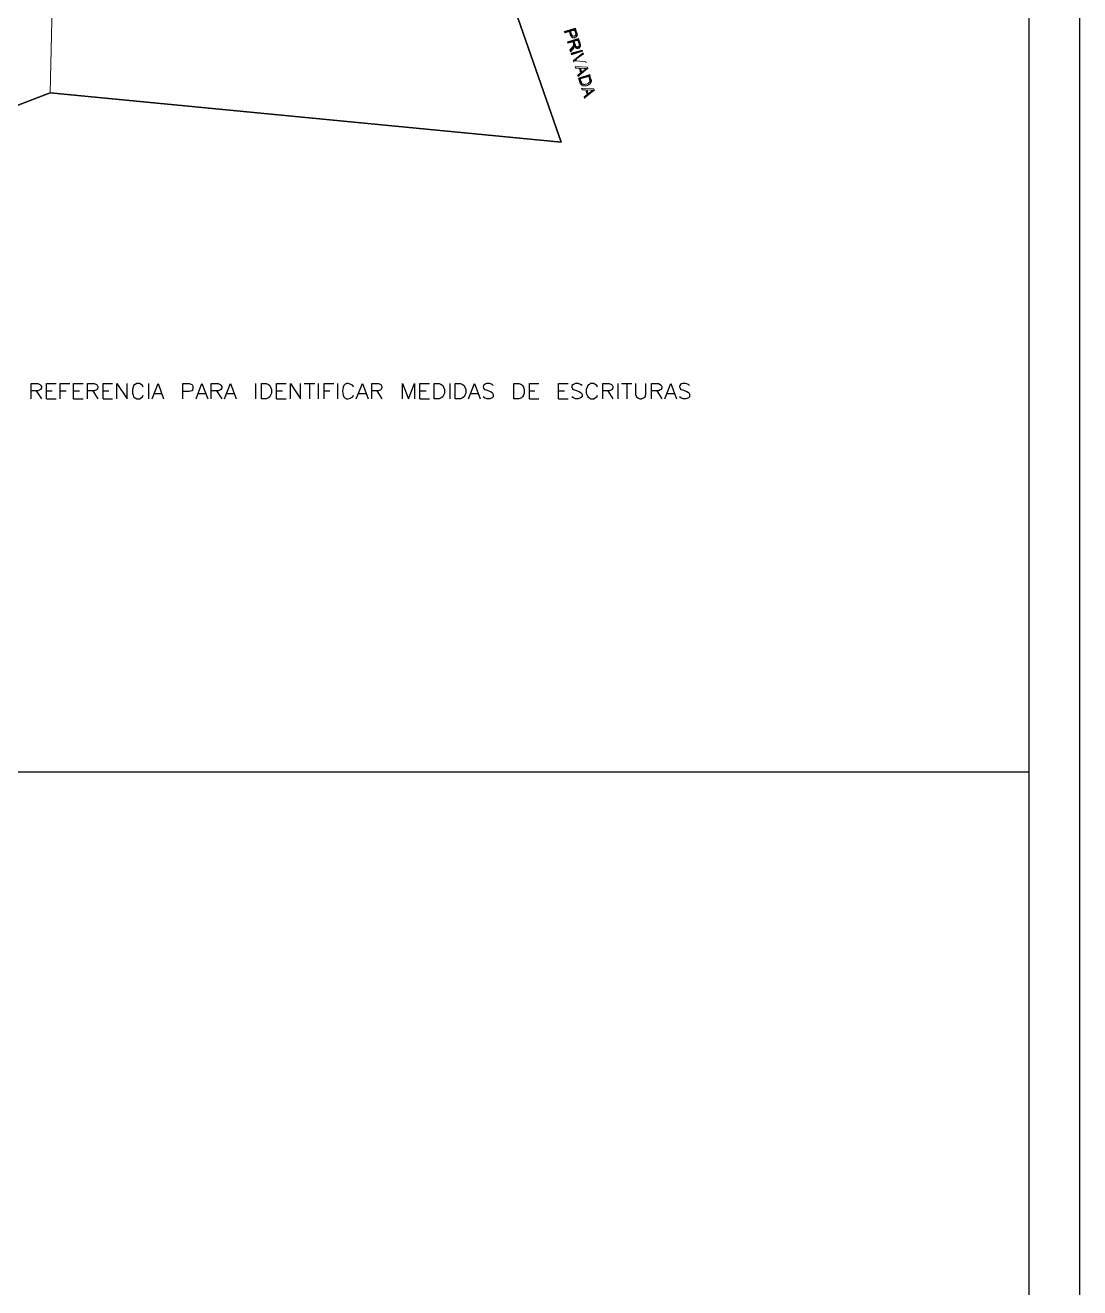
# Model space of a CAD drawing. Header units: inches. Extents: x 5 to 295, y 10 to 227.
# Drawn here: x 274.07 to 294.86, y 175.64 to 200.53 of the extents above; entities that cross this region are included whole.
import ezdxf

# ---------------------------------------------------------------- set-up
doc = ezdxf.new("R2010")
doc.units = ezdxf.units.IN
doc.header["$MEASUREMENT"] = 0
doc.layers.add('1- 1', color=1, linetype='Continuous')
doc.layers.add('1- 3', color=3, linetype='Continuous')

msp = doc.modelspace()

# ---------------------------------------------------------------- hatches: boundary and pattern name
at = {"layer": '1- 3'}
for points in [[(284.942, 200.384), (284.918, 200.471), (284.697, 200.4), (284.713, 200.376), (284.799, 200.4), (284.815, 200.344), (284.815, 200.336), (284.823, 200.336), (284.823, 200.321), (284.831, 200.313), (284.831, 200.305), (284.839, 200.305), (284.839, 200.297), (284.847, 200.289), (284.855, 200.289), (284.855, 200.281), (284.823, 200.408), (284.902, 200.431), (284.918, 200.376), (284.942, 200.305), (284.95, 200.313), (284.95, 200.336), (284.957, 200.336), (284.95, 200.344), (284.95, 200.376)], [(285.013, 200.171), (284.981, 200.265), (284.76, 200.202), (284.768, 200.171), (284.871, 200.202), (284.878, 200.163), (284.894, 200.115), (284.902, 200.115), (284.902, 200.1), (284.91, 200.092), (284.918, 200.084), (284.926, 200.084), (284.926, 200.076), (284.934, 200.076), (284.894, 200.21), (284.965, 200.226), (285.013, 200.1), (285.013, 200.107), (285.021, 200.115), (285.021, 200.147), (285.013, 200.155), (285.013, 200.163)], [(284.894, 200.115), (284.878, 200.163), (284.878, 200.155), (284.886, 200.147), (284.886, 200.139), (284.878, 200.131), (284.878, 200.123), (284.871, 200.115), (284.871, 200.107), (284.863, 200.107), (284.863, 200.1), (284.855, 200.1), (284.855, 200.092), (284.847, 200.084), (284.807, 200.044), (284.823, 200.005), (284.871, 200.06), (284.878, 200.068), (284.878, 200.076), (284.886, 200.084), (284.886, 200.092), (284.894, 200.092), (284.894, 200.107)], [(285.013, 200.1), (284.989, 200.163), (284.989, 200.115), (284.981, 200.107), (284.973, 200.107), (284.965, 200.1), (284.942, 200.1), (284.934, 200.107), (284.926, 200.115), (284.926, 200.123), (284.918, 200.123), (284.918, 200.139), (284.91, 200.147), (284.894, 200.21), (284.934, 200.076), (284.942, 200.076), (284.942, 200.068), (284.965, 200.068), (284.973, 200.076), (284.989, 200.076), (284.997, 200.084), (285.005, 200.084), (285.005, 200.092)], [(284.831, 199.973), (285.052, 200.036), (285.06, 200.013), (284.839, 199.942)], [(285.076, 199.949), (285.068, 199.981), (284.878, 199.831), (284.902, 199.823), (284.91, 199.823), (284.918, 199.831), (284.926, 199.839), (284.934, 199.839), (284.934, 199.847)], [(285.163, 199.665), (285.139, 199.673), (285.131, 199.673), (285.131, 199.665), (285.115, 199.665), (285.115, 199.657), (285.108, 199.657), (285.1, 199.649), (285.092, 199.641), (285.044, 199.602), (285.021, 199.681), (285.021, 199.586), (284.965, 199.539), (284.973, 199.507)], [(285.218, 199.476), (285.202, 199.554), (284.981, 199.483), (285.005, 199.404), (285.005, 199.397), (285.013, 199.389), (285.013, 199.373), (285.021, 199.373), (285.021, 199.365), (285.029, 199.357), (285.036, 199.349), (285.044, 199.341), (285.052, 199.341), (285.013, 199.468), (285.179, 199.515), (285.218, 199.397), (285.226, 199.397), (285.226, 199.42), (285.234, 199.42), (285.234, 199.436), (285.226, 199.444), (285.226, 199.468)], [(285.297, 199.239), (285.265, 199.246), (285.258, 199.246), (285.25, 199.239), (285.242, 199.231), (285.234, 199.231), (285.234, 199.223), (285.226, 199.223), (285.171, 199.175), (285.147, 199.254), (285.147, 199.16), (285.092, 199.112), (285.1, 199.081)]]:
    msp.add_hatch(color=256, dxfattribs=at).paths.add_polyline_path(points)

# ---------------------------------------------------------------- linework, layer by layer
at = {"layer": '1- 1', "lineweight": 25}
msp.add_lwpolyline([(4.72, 226.632), (4.72, 11.529), (294.863, 11.529), (294.863, 226.632), (4.72, 226.632)], dxfattribs=at)
at = {"layer": '1- 3', "lineweight": 25}
for points in [[(251.34, 185.803), (251.34, 221.6), (293.859, 221.6), (293.859, 185.803), (251.34, 185.803)], [(282.833, 203.393), (284.634, 198.219), (274.562, 199.191), (268.346, 196.813)], [(274.183, 193.164), (274.183, 193.464), (274.318, 193.464), (274.357, 193.449), (274.373, 193.433), (274.389, 193.409), (274.389, 193.378), (274.373, 193.346), (274.357, 193.338), (274.318, 193.322), (274.183, 193.322)], [(274.491, 193.164), (274.491, 193.464), (274.681, 193.464)], [(274.76, 193.164), (274.76, 193.464), (274.95, 193.464)], [(275.021, 193.164), (275.021, 193.464), (275.21, 193.464)], [(275.297, 193.164), (275.297, 193.464), (275.431, 193.464), (275.471, 193.449), (275.487, 193.433), (275.502, 193.409), (275.502, 193.378), (275.487, 193.346), (275.471, 193.338), (275.431, 193.322), (275.297, 193.322)], [(275.605, 193.164), (275.605, 193.464), (275.787, 193.464)], [(275.874, 193.164), (275.874, 193.464), (276.079, 193.164), (276.079, 193.464)], [(276.395, 193.393), (276.379, 193.425), (276.356, 193.449), (276.324, 193.464), (276.269, 193.464), (276.237, 193.449), (276.205, 193.425), (276.198, 193.393), (276.182, 193.346), (276.182, 193.275), (276.198, 193.235), (276.205, 193.204), (276.237, 193.18), (276.269, 193.164), (276.324, 193.164), (276.356, 193.18), (276.379, 193.204), (276.395, 193.235)], [(276.498, 193.464), (276.498, 193.164)], [(276.569, 193.164), (276.687, 193.464), (276.798, 193.164)], [(277.177, 193.164), (277.177, 193.464), (277.303, 193.464), (277.351, 193.449), (277.367, 193.433), (277.374, 193.409), (277.374, 193.362), (277.367, 193.338), (277.351, 193.322), (277.303, 193.306), (277.177, 193.306)], [(277.438, 193.164), (277.548, 193.464), (277.667, 193.164)], [(277.738, 193.164), (277.738, 193.464), (277.872, 193.464), (277.912, 193.449), (277.927, 193.433), (277.943, 193.409), (277.943, 193.378), (277.927, 193.346), (277.912, 193.338), (277.872, 193.322), (277.738, 193.322)], [(277.998, 193.164), (278.117, 193.464), (278.228, 193.164)], [(278.607, 193.464), (278.607, 193.164)], [(278.725, 193.164), (278.725, 193.464), (278.82, 193.464), (278.867, 193.449), (278.891, 193.425), (278.907, 193.393), (278.923, 193.346), (278.923, 193.275), (278.907, 193.235), (278.891, 193.204), (278.867, 193.18), (278.82, 193.164), (278.725, 193.164)], [(279.025, 193.164), (279.025, 193.464), (279.215, 193.464)], [(279.302, 193.164), (279.302, 193.464), (279.499, 193.164), (279.499, 193.464)], [(279.57, 193.464), (279.776, 193.464)], [(279.673, 193.464), (279.673, 193.164)], [(279.847, 193.464), (279.847, 193.164)], [(279.965, 193.164), (279.965, 193.464), (280.155, 193.464)], [(280.226, 193.464), (280.226, 193.164)], [(280.597, 193.164), (280.716, 193.464), (280.834, 193.164)], [(280.905, 193.164), (280.905, 193.464), (281.032, 193.464), (281.079, 193.449), (281.087, 193.433), (281.103, 193.409), (281.103, 193.378), (281.087, 193.346), (281.079, 193.338), (281.032, 193.322), (280.905, 193.322)], [(281.506, 193.164), (281.506, 193.464), (281.624, 193.164), (281.743, 193.464), (281.743, 193.164)], [(281.853, 193.164), (281.853, 193.464), (282.043, 193.464)], [(282.13, 193.164), (282.13, 193.464), (282.232, 193.464), (282.272, 193.449), (282.303, 193.425), (282.319, 193.393), (282.335, 193.346), (282.335, 193.275), (282.319, 193.235), (282.303, 193.204), (282.272, 193.18), (282.232, 193.164), (282.13, 193.164)], [(282.438, 193.464), (282.438, 193.164)], [(282.548, 193.164), (282.548, 193.464), (282.651, 193.464), (282.69, 193.449), (282.722, 193.425), (282.738, 193.393), (282.754, 193.346), (282.754, 193.275), (282.738, 193.235), (282.722, 193.204), (282.69, 193.18), (282.651, 193.164), (282.548, 193.164)], [(282.809, 193.164), (282.927, 193.464), (283.038, 193.164)], [(283.701, 193.164), (283.701, 193.464), (283.804, 193.464), (283.852, 193.449), (283.875, 193.425), (283.891, 193.393), (283.907, 193.346), (283.907, 193.275), (283.891, 193.235), (283.875, 193.204), (283.852, 193.18), (283.804, 193.164), (283.701, 193.164)], [(284.01, 193.164), (284.01, 193.464), (284.199, 193.464)], [(284.586, 193.164), (284.586, 193.464), (284.776, 193.464)], [(285.052, 193.425), (285.021, 193.449), (284.973, 193.464), (284.918, 193.464), (284.878, 193.449), (284.847, 193.425), (284.847, 193.393), (284.863, 193.362), (284.878, 193.346), (284.902, 193.338), (284.989, 193.306), (285.021, 193.291), (285.036, 193.275), (285.052, 193.251), (285.052, 193.204), (285.021, 193.18), (284.973, 193.164), (284.918, 193.164), (284.878, 193.18), (284.847, 193.204)], [(285.352, 193.393), (285.337, 193.425), (285.305, 193.449), (285.281, 193.464), (285.218, 193.464), (285.194, 193.449), (285.163, 193.425), (285.147, 193.393), (285.131, 193.346), (285.131, 193.275), (285.147, 193.235), (285.163, 193.204), (285.194, 193.18), (285.218, 193.164), (285.281, 193.164), (285.305, 193.18), (285.337, 193.204), (285.352, 193.235)], [(285.455, 193.164), (285.455, 193.464), (285.581, 193.464), (285.629, 193.449), (285.645, 193.433), (285.653, 193.409), (285.653, 193.378), (285.645, 193.346), (285.629, 193.338), (285.581, 193.322), (285.455, 193.322)], [(285.755, 193.464), (285.755, 193.164)], [(285.826, 193.464), (286.032, 193.464)], [(285.929, 193.464), (285.929, 193.164)], [(286.103, 193.464), (286.103, 193.251), (286.119, 193.204), (286.15, 193.18), (286.19, 193.164), (286.221, 193.164), (286.261, 193.18), (286.292, 193.204), (286.308, 193.251), (286.308, 193.464)], [(286.419, 193.164), (286.419, 193.464), (286.553, 193.464), (286.592, 193.449), (286.608, 193.433), (286.624, 193.409), (286.624, 193.378), (286.608, 193.346), (286.592, 193.338), (286.553, 193.322), (286.419, 193.322)], [(286.679, 193.164), (286.798, 193.464), (286.908, 193.164)], [(274.286, 193.322), (274.389, 193.164)], [(274.491, 193.322), (274.602, 193.322)], [(274.491, 193.164), (274.681, 193.164)], [(274.76, 193.322), (274.878, 193.322)], [(275.021, 193.322), (275.139, 193.322)], [(275.021, 193.164), (275.21, 193.164)], [(275.4, 193.322), (275.502, 193.164)], [(275.605, 193.322), (275.716, 193.322)], [(275.605, 193.164), (275.787, 193.164)], [(276.616, 193.267), (276.758, 193.267)], [(277.477, 193.267), (277.627, 193.267)], [(277.841, 193.322), (277.943, 193.164)], [(278.046, 193.267), (278.188, 193.267)], [(279.025, 193.322), (279.144, 193.322)], [(279.025, 193.164), (279.215, 193.164)], [(279.965, 193.322), (280.076, 193.322)], [(280.645, 193.267), (280.787, 193.267)], [(281, 193.322), (281.103, 193.164)], [(281.853, 193.322), (281.972, 193.322)], [(281.853, 193.164), (282.043, 193.164)], [(282.856, 193.267), (282.998, 193.267)], [(284.01, 193.322), (284.12, 193.322)], [(284.01, 193.164), (284.199, 193.164)], [(284.586, 193.322), (284.705, 193.322)], [(284.586, 193.164), (284.776, 193.164)], [(285.558, 193.322), (285.653, 193.164)], [(286.521, 193.322), (286.624, 193.164)], [(286.727, 193.267), (286.869, 193.267)]]:
    msp.add_lwpolyline(points, dxfattribs=at)
at = {"layer": '1- 3', "lineweight": 5}
for points in [[(264.705, 208.22), (264.01, 211.79), (263.504, 219.223), (265.147, 219.009), (265.629, 211.9), (266.585, 206.995), (274.713, 204.31), (274.452, 203.709), (274.286, 203.006), (274.649, 202.912), (274.562, 199.191), (268.346, 196.814), (267.927, 196.513), (266.932, 199.989), (265.313, 205.621), (264.705, 208.22)], [(274.562, 199.191), (274.649, 202.912), (274.286, 203.006), (274.452, 203.709), (277.738, 211.403)], [(274.562, 199.191), (274.649, 202.912), (274.286, 203.006), (274.452, 203.709), (274.697, 204.286), (277.738, 211.403), (278.725, 209.752), (280.352, 207.201), (282.169, 204.175), (282.351, 203.844), (282.833, 203.393), (284.634, 198.22), (274.562, 199.191)]]:
    msp.add_lwpolyline(points, dxfattribs=at)
at = {"layer": '1- 3', "lineweight": 0}
for points in [[(284.942, 200.384), (284.918, 200.471), (284.697, 200.4), (284.713, 200.376), (284.799, 200.4), (284.815, 200.344), (284.815, 200.336), (284.823, 200.336), (284.823, 200.321), (284.831, 200.313), (284.831, 200.305), (284.839, 200.305), (284.839, 200.297), (284.847, 200.289), (284.855, 200.289), (284.855, 200.281), (284.823, 200.408), (284.902, 200.431), (284.918, 200.376), (284.942, 200.305), (284.95, 200.313), (284.95, 200.336), (284.957, 200.336), (284.95, 200.344), (284.95, 200.376)], [(285.013, 200.171), (284.981, 200.265), (284.76, 200.202), (284.768, 200.171), (284.871, 200.202), (284.878, 200.163), (284.894, 200.115), (284.902, 200.115), (284.902, 200.1), (284.91, 200.092), (284.918, 200.084), (284.926, 200.084), (284.926, 200.076), (284.934, 200.076), (284.894, 200.21), (284.965, 200.226), (285.013, 200.1), (285.013, 200.107), (285.021, 200.115), (285.021, 200.147), (285.013, 200.155), (285.013, 200.163)], [(284.894, 200.115), (284.878, 200.163), (284.878, 200.155), (284.886, 200.147), (284.886, 200.139), (284.878, 200.131), (284.878, 200.123), (284.871, 200.115), (284.871, 200.107), (284.863, 200.107), (284.863, 200.1), (284.855, 200.1), (284.855, 200.092), (284.847, 200.084), (284.807, 200.044), (284.823, 200.005), (284.871, 200.06), (284.878, 200.068), (284.878, 200.076), (284.886, 200.084), (284.886, 200.092), (284.894, 200.092), (284.894, 200.107)], [(285.013, 200.1), (284.989, 200.163), (284.989, 200.115), (284.981, 200.107), (284.973, 200.107), (284.965, 200.1), (284.942, 200.1), (284.934, 200.107), (284.926, 200.115), (284.926, 200.123), (284.918, 200.123), (284.918, 200.139), (284.91, 200.147), (284.894, 200.21), (284.934, 200.076), (284.942, 200.076), (284.942, 200.068), (284.965, 200.068), (284.973, 200.076), (284.989, 200.076), (284.997, 200.084), (285.005, 200.084), (285.005, 200.092)], [(284.831, 199.973), (285.052, 200.036), (285.06, 200.013), (284.839, 199.942), (284.831, 199.973)], [(285.076, 199.949), (285.068, 199.981), (284.878, 199.831), (284.902, 199.823), (284.91, 199.823), (284.918, 199.831), (284.926, 199.839), (284.934, 199.839), (284.934, 199.847)], [(285.163, 199.665), (285.139, 199.673), (285.131, 199.673), (285.131, 199.665), (285.115, 199.665), (285.115, 199.657), (285.108, 199.657), (285.1, 199.649), (285.092, 199.641), (285.044, 199.602), (285.021, 199.681), (285.021, 199.586), (284.965, 199.539), (284.973, 199.507)], [(285.218, 199.476), (285.202, 199.554), (284.981, 199.483), (285.005, 199.404), (285.005, 199.397), (285.013, 199.389), (285.013, 199.373), (285.021, 199.373), (285.021, 199.365), (285.029, 199.357), (285.036, 199.349), (285.044, 199.341), (285.052, 199.341), (285.013, 199.468), (285.179, 199.515), (285.218, 199.397), (285.226, 199.397), (285.226, 199.42), (285.234, 199.42), (285.234, 199.436), (285.226, 199.444), (285.226, 199.468)], [(285.297, 199.239), (285.265, 199.246), (285.258, 199.246), (285.25, 199.239), (285.242, 199.231), (285.234, 199.231), (285.234, 199.223), (285.226, 199.223), (285.171, 199.175), (285.147, 199.254), (285.147, 199.16), (285.092, 199.112), (285.1, 199.081)]]:
    msp.add_lwpolyline(points, dxfattribs=at)
at = {"layer": '1- 3', "lineweight": 25}
for points, knots in [([(293.867, 125.645), (293.867, 125.645), (293.867, 224.491), (293.867, 224.491), (293.863, 224.794), (293.622, 225.024), (293.322, 225.028), (293.322, 225.028), (251.877, 225.028), (251.877, 225.028)], [0, 0, 0, 0, 1, 1, 1, 2, 2, 2, 3, 3, 3, 3]), ([(273.859, 217.856), (273.859, 217.856), (276.324, 213.749), (276.324, 213.749), (276.324, 213.749), (278.725, 209.752), (278.725, 209.752), (278.725, 209.752), (280.352, 207.201), (280.352, 207.201), (280.352, 207.201), (282.169, 204.175), (282.169, 204.175), (282.169, 204.175), (282.351, 203.844), (282.351, 203.844), (282.351, 203.844), (282.833, 203.393), (282.833, 203.393), (282.833, 203.393), (284.634, 198.22), (284.634, 198.22), (284.634, 198.22), (274.562, 199.191), (274.562, 199.191), (274.562, 199.191), (268.346, 196.814), (268.346, 196.814), (268.346, 196.814), (267.762, 196.395), (267.762, 196.395), (267.762, 196.395), (266.513, 195.866), (266.513, 195.866), (266.513, 195.866), (264.31, 194.768), (264.31, 194.768), (264.31, 194.768), (264.799, 194.554), (264.799, 194.554), (264.799, 194.554), (264.823, 194.539), (264.823, 194.539), (264.823, 194.539), (265.107, 194.231), (265.107, 194.231), (265.107, 194.231), (265.258, 194.009), (265.258, 194.009), (265.258, 194.009), (265.321, 193.891), (265.321, 193.891), (265.321, 193.891), (267.185, 189.499), (267.185, 189.499), (267.185, 189.499), (266.845, 189.452), (266.845, 189.452), (266.845, 189.452), (266.743, 189.381), (266.743, 189.381), (266.743, 189.381), (266.513, 189.318), (266.513, 189.318), (266.513, 189.318), (266.316, 189.539), (266.316, 189.539), (266.316, 189.539), (265.818, 190.178), (265.818, 190.178), (265.818, 190.178), (263.401, 193.267), (263.401, 193.267), (263.401, 193.267), (262.58, 194.191), (262.58, 194.191), (261.61, 195.36), (260.533, 196.439), (259.594, 197.635), (259.594, 197.635), (258.828, 198.686), (258.828, 198.686), (258.828, 198.686), (258.401, 199.444), (258.401, 199.444), (258.401, 199.444), (258.243, 199.72), (258.243, 199.72), (258.243, 199.72), (257.651, 200.889), (257.651, 200.889), (257.651, 200.889), (257.643, 200.897), (257.643, 200.897), (257.643, 200.897), (259.365, 201.49), (259.365, 201.49), (259.365, 201.49), (259.144, 202.169), (259.144, 202.169), (259.144, 202.169), (258.97, 202.69), (258.97, 202.69), (258.97, 202.69), (263.243, 204.152), (263.243, 204.152), (263.243, 204.152), (261.885, 208.18), (261.885, 208.18), (261.885, 208.18), (264.705, 208.22), (264.705, 208.22), (264.705, 208.22), (264.01, 211.79), (264.01, 211.79), (264.01, 211.79), (263.504, 219.223), (263.504, 219.223), (263.504, 219.223), (269.199, 218.472), (269.199, 218.472), (269.199, 218.472), (273.859, 217.856), (273.859, 217.856)], [0, 0, 0, 0, 1, 1, 1, 2, 2, 2, 3, 3, 3, 4, 4, 4, 5, 5, 5, 6, 6, 6, 7, 7, 7, 8, 8, 8, 9, 9, 9, 10, 10, 10, 11, 11, 11, 12, 12, 12, 13, 13, 13, 14, 14, 14, 15, 15, 15, 16, 16, 16, 17, 17, 17, 18, 18, 18, 19, 19, 19, 20, 20, 20, 21, 21, 21, 22, 22, 22, 23, 23, 23, 24, 24, 24, 25, 25, 25, 26, 26, 26, 27, 27, 27, 28, 28, 28, 29, 29, 29, 30, 30, 30, 31, 31, 31, 32, 32, 32, 33, 33, 33, 34, 34, 34, 35, 35, 35, 36, 36, 36, 37, 37, 37, 38, 38, 38, 39, 39, 39, 40, 40, 40, 41, 41, 41, 41]), ([(280.542, 193.393), (280.542, 193.393), (280.526, 193.425), (280.526, 193.425), (280.26, 193.634), (280.259, 192.995), (280.526, 193.204), (280.526, 193.204), (280.542, 193.235), (280.542, 193.235)], [0, 0, 0, 0, 1, 1, 1, 2, 2, 2, 3, 3, 3, 3]), ([(283.299, 193.425), (283.299, 193.425), (283.275, 193.449), (283.275, 193.449), (283.275, 193.449), (283.228, 193.464), (283.228, 193.464), (283.144, 193.479), (283.05, 193.431), (283.125, 193.346), (283.125, 193.346), (283.156, 193.338), (283.156, 193.338), (283.156, 193.338), (283.243, 193.306), (283.243, 193.306), (283.243, 193.306), (283.275, 193.291), (283.275, 193.291), (283.275, 193.291), (283.283, 193.275), (283.283, 193.275), (283.283, 193.275), (283.299, 193.251), (283.299, 193.251), (283.299, 193.251), (283.299, 193.204), (283.299, 193.204), (283.299, 193.204), (283.275, 193.18), (283.275, 193.18), (283.275, 193.18), (283.228, 193.164), (283.228, 193.164), (283.228, 193.164), (283.172, 193.164), (283.172, 193.164), (283.172, 193.164), (283.125, 193.18), (283.125, 193.18), (283.125, 193.18), (283.101, 193.204), (283.101, 193.204)], [0, 0, 0, 0, 1, 1, 1, 2, 2, 2, 3, 3, 3, 4, 4, 4, 5, 5, 5, 6, 6, 6, 7, 7, 7, 8, 8, 8, 9, 9, 9, 10, 10, 10, 11, 11, 11, 12, 12, 12, 13, 13, 13, 14, 14, 14, 14]), ([(287.169, 193.425), (287.169, 193.425), (287.145, 193.449), (287.145, 193.449), (287.145, 193.449), (287.098, 193.464), (287.098, 193.464), (287.009, 193.471), (286.926, 193.445), (286.995, 193.346), (286.995, 193.346), (287.027, 193.338), (287.027, 193.338), (287.027, 193.338), (287.114, 193.306), (287.114, 193.306), (287.114, 193.306), (287.145, 193.291), (287.145, 193.291), (287.145, 193.291), (287.161, 193.275), (287.161, 193.275), (287.161, 193.275), (287.169, 193.251), (287.169, 193.251), (287.169, 193.251), (287.169, 193.204), (287.169, 193.204), (287.169, 193.204), (287.145, 193.18), (287.145, 193.18), (287.145, 193.18), (287.098, 193.164), (287.098, 193.164), (287.098, 193.164), (287.043, 193.164), (287.043, 193.164), (287.043, 193.164), (286.995, 193.18), (286.995, 193.18), (286.995, 193.18), (286.972, 193.204), (286.972, 193.204)], [0, 0, 0, 0, 1, 1, 1, 2, 2, 2, 3, 3, 3, 4, 4, 4, 5, 5, 5, 6, 6, 6, 7, 7, 7, 8, 8, 8, 9, 9, 9, 10, 10, 10, 11, 11, 11, 12, 12, 12, 13, 13, 13, 14, 14, 14, 14])]:
    msp.add_open_spline(points, degree=3, knots=knots, dxfattribs=at)
at = {"layer": '1- 3', "lineweight": 0}
for points, knots in [([(284.942, 200.305), (284.942, 200.305), (284.918, 200.376), (284.918, 200.376), (284.918, 200.376), (284.926, 200.368), (284.926, 200.368), (284.926, 200.368), (284.926, 200.329), (284.926, 200.329), (284.926, 200.329), (284.918, 200.329), (284.918, 200.329), (284.893, 200.304), (284.911, 200.315), (284.871, 200.313), (284.871, 200.313), (284.863, 200.313), (284.863, 200.313), (284.863, 200.313), (284.863, 200.321), (284.863, 200.321), (284.863, 200.321), (284.855, 200.321), (284.855, 200.321), (284.855, 200.321), (284.855, 200.329), (284.855, 200.329), (284.855, 200.329), (284.847, 200.329), (284.847, 200.329), (284.847, 200.329), (284.847, 200.344), (284.847, 200.344), (284.847, 200.344), (284.839, 200.352), (284.839, 200.352), (284.839, 200.352), (284.823, 200.408), (284.823, 200.408), (284.823, 200.408), (284.855, 200.281), (284.855, 200.281), (284.855, 200.281), (284.863, 200.281), (284.863, 200.281), (284.876, 200.281), (284.889, 200.281), (284.902, 200.281), (284.902, 200.281), (284.91, 200.281), (284.91, 200.281), (284.91, 200.281), (284.91, 200.289), (284.91, 200.289), (284.91, 200.289), (284.926, 200.289), (284.926, 200.289), (284.926, 200.289), (284.934, 200.297), (284.934, 200.297), (284.934, 200.297), (284.942, 200.305), (284.942, 200.305)], [0, 0, 0, 0, 1, 1, 1, 2, 2, 2, 3, 3, 3, 4, 4, 4, 5, 5, 5, 6, 6, 6, 7, 7, 7, 8, 8, 8, 9, 9, 9, 10, 10, 10, 11, 11, 11, 12, 12, 12, 13, 13, 13, 14, 14, 14, 15, 15, 15, 16, 16, 16, 17, 17, 17, 18, 18, 18, 19, 19, 19, 20, 20, 20, 21, 21, 21, 21]), ([(285.131, 199.784), (285.131, 199.784), (285.123, 199.807), (285.123, 199.807), (285.123, 199.807), (284.942, 199.823), (284.942, 199.823), (284.928, 199.823), (284.915, 199.823), (284.902, 199.823), (284.902, 199.823), (284.878, 199.831), (284.878, 199.831), (284.878, 199.831), (284.886, 199.799), (284.886, 199.799)], [0, 0, 0, 0, 1, 1, 1, 2, 2, 2, 3, 3, 3, 4, 4, 4, 5, 5, 5, 5]), ([(285.163, 199.665), (285.163, 199.665), (285.155, 199.697), (285.155, 199.697), (285.155, 199.697), (284.91, 199.712), (284.91, 199.712), (284.91, 199.712), (284.918, 199.681), (284.918, 199.681), (284.918, 199.681), (284.997, 199.681), (284.997, 199.681), (284.997, 199.681), (285.021, 199.586), (285.021, 199.586), (285.021, 199.586), (285.021, 199.681), (285.021, 199.681), (285.021, 199.681), (285.092, 199.673), (285.092, 199.673), (285.105, 199.673), (285.118, 199.673), (285.131, 199.673), (285.131, 199.673), (285.139, 199.673), (285.139, 199.673)], [0, 0, 0, 0, 1, 1, 1, 2, 2, 2, 3, 3, 3, 4, 4, 4, 5, 5, 5, 6, 6, 6, 7, 7, 7, 8, 8, 8, 9, 9, 9, 9]), ([(285.218, 199.397), (285.218, 199.397), (285.194, 199.468), (285.194, 199.468), (285.194, 199.468), (285.194, 199.46), (285.194, 199.46), (285.194, 199.46), (285.202, 199.452), (285.202, 199.452), (285.202, 199.452), (285.202, 199.42), (285.202, 199.42), (285.202, 199.42), (285.194, 199.412), (285.194, 199.412), (285.194, 199.412), (285.194, 199.397), (285.194, 199.397), (285.194, 199.397), (285.186, 199.397), (285.186, 199.397), (285.186, 199.397), (285.179, 199.389), (285.179, 199.389), (285.179, 199.389), (285.171, 199.381), (285.171, 199.381), (285.171, 199.381), (285.163, 199.381), (285.163, 199.381), (285.163, 199.381), (285.155, 199.373), (285.155, 199.373), (285.155, 199.373), (285.147, 199.373), (285.147, 199.373), (285.147, 199.373), (285.139, 199.365), (285.139, 199.365), (285.139, 199.365), (285.108, 199.365), (285.108, 199.365), (285.108, 199.365), (285.108, 199.357), (285.108, 199.357), (285.108, 199.357), (285.084, 199.357), (285.084, 199.357), (285.084, 199.357), (285.076, 199.365), (285.076, 199.365), (285.076, 199.365), (285.06, 199.365), (285.06, 199.365), (285.06, 199.365), (285.06, 199.373), (285.06, 199.373), (285.06, 199.373), (285.052, 199.373), (285.052, 199.373), (285.052, 199.373), (285.044, 199.381), (285.044, 199.381), (285.044, 199.381), (285.044, 199.389), (285.044, 199.389), (285.044, 199.389), (285.036, 199.389), (285.036, 199.389), (285.036, 199.389), (285.036, 199.404), (285.036, 199.404), (285.036, 199.404), (285.029, 199.412), (285.029, 199.412), (285.029, 199.412), (285.029, 199.42), (285.029, 199.42), (285.029, 199.42), (285.013, 199.468), (285.013, 199.468), (285.013, 199.468), (285.052, 199.341), (285.052, 199.341), (285.052, 199.341), (285.06, 199.341), (285.06, 199.341), (285.06, 199.341), (285.06, 199.333), (285.06, 199.333), (285.06, 199.333), (285.076, 199.333), (285.076, 199.333), (285.094, 199.333), (285.113, 199.333), (285.131, 199.333), (285.131, 199.333), (285.139, 199.333), (285.139, 199.333), (285.139, 199.333), (285.147, 199.341), (285.147, 199.341), (285.147, 199.341), (285.163, 199.341), (285.163, 199.341), (285.163, 199.341), (285.171, 199.349), (285.171, 199.349), (285.171, 199.349), (285.179, 199.349), (285.179, 199.349), (285.179, 199.349), (285.186, 199.357), (285.186, 199.357), (285.186, 199.357), (285.194, 199.365), (285.194, 199.365), (285.194, 199.365), (285.202, 199.365), (285.202, 199.365), (285.202, 199.365), (285.21, 199.373), (285.21, 199.373), (285.21, 199.373), (285.21, 199.381), (285.21, 199.381), (285.21, 199.381), (285.218, 199.381), (285.218, 199.381), (285.218, 199.381), (285.218, 199.389), (285.218, 199.389)], [0, 0, 0, 0, 1, 1, 1, 2, 2, 2, 3, 3, 3, 4, 4, 4, 5, 5, 5, 6, 6, 6, 7, 7, 7, 8, 8, 8, 9, 9, 9, 10, 10, 10, 11, 11, 11, 12, 12, 12, 13, 13, 13, 14, 14, 14, 15, 15, 15, 16, 16, 16, 17, 17, 17, 18, 18, 18, 19, 19, 19, 20, 20, 20, 21, 21, 21, 22, 22, 22, 23, 23, 23, 24, 24, 24, 25, 25, 25, 26, 26, 26, 27, 27, 27, 28, 28, 28, 29, 29, 29, 30, 30, 30, 31, 31, 31, 32, 32, 32, 33, 33, 33, 34, 34, 34, 35, 35, 35, 36, 36, 36, 37, 37, 37, 38, 38, 38, 39, 39, 39, 40, 40, 40, 41, 41, 41, 42, 42, 42, 43, 43, 43, 44, 44, 44, 44]), ([(285.297, 199.239), (285.297, 199.239), (285.281, 199.27), (285.281, 199.27), (285.281, 199.27), (285.036, 199.286), (285.036, 199.286), (285.036, 199.286), (285.052, 199.254), (285.052, 199.254), (285.052, 199.254), (285.123, 199.254), (285.123, 199.254), (285.123, 199.254), (285.147, 199.16), (285.147, 199.16), (285.147, 199.16), (285.147, 199.254), (285.147, 199.254), (285.147, 199.254), (285.218, 199.246), (285.218, 199.246), (285.231, 199.246), (285.244, 199.246), (285.258, 199.246), (285.258, 199.246), (285.265, 199.246), (285.265, 199.246)], [0, 0, 0, 0, 1, 1, 1, 2, 2, 2, 3, 3, 3, 4, 4, 4, 5, 5, 5, 6, 6, 6, 7, 7, 7, 8, 8, 8, 9, 9, 9, 9])]:
    msp.add_open_spline(points, degree=3, knots=knots, dxfattribs=at)

doc.saveas('drawing.dxf')
